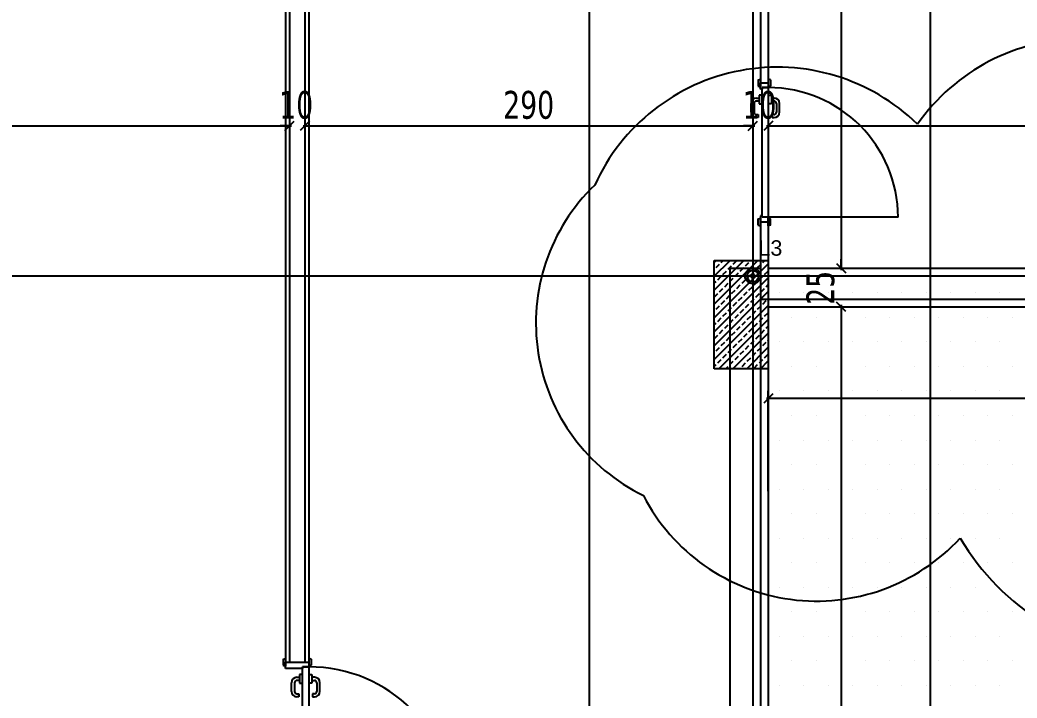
# Model space of a CAD drawing. Header units: millimetres. Extents: x 43168.9 to 43194.6, y -25545.1 to -25543.4.
# Drawn here: x 43175.174 to 43175.3031, y -25543.9646 to -25543.8767 of the extents above; entities that cross this region are included whole.
import ezdxf

# ---------------------------------------------------------------- set-up
doc = ezdxf.new("R2010")
doc.units = ezdxf.units.MM
doc.header["$LTSCALE"] = 200
doc.linetypes.add('DASHDOT', pattern=[1, 0.5, -0.25, 0, -0.25])
doc.linetypes.add('DASHDOT2', pattern=[0.5, 0.25, -0.125, 0, -0.125])
for name, color, linetype in [('aks_sgh', 5, 'DASHDOT2'), ('cam_sgh', 1, 'Continuous'), ('dograma_sgh', 43, 'Continuous'), ('duv_sgh', 4, 'Continuous'), ('gor-4_sgh', 17, 'Continuous'), ('kesitcizgisi_sgh', 22, 'Continuous'), ('kolon-b.a_sgh', 6, 'Continuous'), ('olcudis_sgh', 185, 'Continuous'), ('olcuic_sgh', 183, 'Continuous'), ('siva_sgh', 145, 'Continuous'), ('tarama-betonarme_sgh', 223, 'Continuous'), ('tarama-zemin_sgh', 197, 'Continuous')]:
    doc.layers.add(name, color=color, linetype=linetype)
doc.styles.add('1-200', font='arial.ttf', dxfattribs={"height": 60})
doc.styles.add('dim', font='VERDANA.TTF', dxfattribs={"width": 0.7})

msp = doc.modelspace()

# ---------------------------------------------------------------- hatches: boundary and pattern name
h = msp.add_hatch(color=256)
edge = h.paths.add_edge_path()
edge.add_arc((43175.26888, -25543.90991), 0.001, 0, 360)
edge = h.paths.add_edge_path(flags=16)
edge.add_arc((43175.26888, -25543.90991), 0.00075, 0, 360)

# ---------------------------------------------------------------- linework, layer by layer
at = {"color": 0, "linetype": 'ByBlock', "lineweight": -2}
for p, q in [((43175.20828, -25543.89106), (43175.20948, -25543.88986)), ((43175.20828, -25543.89106), (43175.20948, -25543.88986)), ((43175.21148, -25543.88986), (43175.21028, -25543.89106)), ((43175.21148, -25543.88986), (43175.21028, -25543.89106)), ((43175.26828, -25543.89106), (43175.26948, -25543.88986)), ((43175.26828, -25543.89106), (43175.26948, -25543.88986)), ((43175.27148, -25543.88986), (43175.27028, -25543.89106)), ((43175.27148, -25543.88986), (43175.27028, -25543.89106)), ((43175.27972, -25543.90831), (43175.28092, -25543.90951)), ((43175.27972, -25543.90831), (43175.28092, -25543.90951)), ((43175.26908, -25543.90971), (43175.26868, -25543.90971)), ((43175.26868, -25543.90971), (43175.26868, -25543.91011)), ((43175.26868, -25543.91011), (43175.26908, -25543.91011)), ((43175.26895, -25543.90984), (43175.26881, -25543.90998)), ((43175.26895, -25543.90998), (43175.26881, -25543.90984)), ((43175.26908, -25543.91011), (43175.26908, -25543.90971)), ((43175.28092, -25543.91451), (43175.27972, -25543.91331)), ((43175.28092, -25543.91451), (43175.27972, -25543.91331)), ((43175.27148, -25543.92516), (43175.27028, -25543.92636))]:
    msp.add_line(p, q, dxfattribs=at)
for p, q in [((43175.2902, -25543.89026), (43175.2902, -25543.89026)), ((43175.2484, -25543.89814), (43175.2484, -25543.89814)), ((43175.25471, -25543.93834), (43175.25471, -25543.93834)), ((43175.29572, -25543.94386), (43175.29572, -25543.94386))]:
    msp.add_line(p, q)
at = {"color": 0, "linetype": 'Continuous', "lineweight": -2}
for radius in [0.001, 0.00075]:
    msp.add_circle((43175.26888, -25543.90991), radius, dxfattribs=at)
for centre, radius, start, end in [((43175.31149, -25543.90517), 0.026, 35, 145), ((43175.27206, -25543.90883), 0.02596, 45.6792, 155.6792), ((43175.26563, -25543.91603), 0.02484, 133.9197, 243.9197), ((43175.27714, -25543.92674), 0.02526, 207.3373, 317.3373), ((43175.32352, -25543.92733), 0.03234, 210.7345, 320.7345)]:
    msp.add_arc(centre, radius, start, end)
at = {"layer": 'aks_sgh'}
for p, q in [((43175.26888, -25543.74092), (43175.26888, -25544.60992)), ((43175.80688, -25543.90991), (43175.00488, -25543.90991))]:
    msp.add_line(p, q, dxfattribs=at)
at = {"layer": 'cam_sgh'}
for p, q in [((43175.26988, -25543.87092), (43175.26988, -25543.88491)), ((43175.27088, -25543.87092), (43175.27088, -25543.88491)), ((43175.26988, -25543.90291), (43175.26988, -25543.91291)), ((43175.27088, -25543.90191), (43175.27088, -25543.91291)), ((43175.26988, -25543.91291), (43175.26988, -25543.96592)), ((43175.26988, -25543.91291), (43175.40588, -25543.91291)), ((43175.27088, -25543.91391), (43175.27088, -25544.04592)), ((43175.27088, -25543.91391), (43175.40588, -25543.91391))]:
    msp.add_line(p, q, dxfattribs=at)
at = {"layer": 'dograma_sgh'}
for p, q in [((43175.26958, -25543.88451), (43175.26988, -25543.88441)), ((43175.26958, -25543.88451), (43175.26958, -25543.88531)), ((43175.26988, -25543.88441), (43175.26988, -25543.88541)), ((43175.26988, -25543.88491), (43175.27088, -25543.88491)), ((43175.26988, -25543.88571), (43175.26988, -25543.88491)), ((43175.27118, -25543.88451), (43175.27088, -25543.88441)), ((43175.27088, -25543.88441), (43175.27088, -25543.88541)), ((43175.27088, -25543.88491), (43175.27088, -25543.88551)), ((43175.27118, -25543.88451), (43175.27118, -25543.88531)), ((43175.26958, -25543.88531), (43175.26988, -25543.88541)), ((43175.27008, -25543.88571), (43175.26988, -25543.88571)), ((43175.27008, -25543.88551), (43175.27088, -25543.88551)), ((43175.27008, -25543.90231), (43175.27008, -25543.88551)), ((43175.27058, -25543.88551), (43175.27008, -25543.88551)), ((43175.27008, -25543.88551), (43175.27008, -25543.88571)), ((43175.27088, -25543.88551), (43175.27058, -25543.88551)), ((43175.27118, -25543.88531), (43175.27088, -25543.88541)), ((43175.27088, -25543.88551), (43175.27088, -25543.90231)), ((43175.26864, -25543.8887), (43175.26864, -25543.88756)), ((43175.26904, -25543.88756), (43175.26904, -25543.8887)), ((43175.26934, -25543.88686), (43175.26968, -25543.88686)), ((43175.26968, -25543.88726), (43175.26934, -25543.88726)), ((43175.27008, -25543.88651), (43175.26968, -25543.88651)), ((43175.26968, -25543.88651), (43175.26968, -25543.88761)), ((43175.26968, -25543.88761), (43175.27008, -25543.88761)), ((43175.27088, -25543.88651), (43175.27128, -25543.88651)), ((43175.27128, -25543.88761), (43175.27088, -25543.88761)), ((43175.27128, -25543.88651), (43175.27128, -25543.88761)), ((43175.27162, -25543.88686), (43175.27128, -25543.88686)), ((43175.27128, -25543.88726), (43175.27162, -25543.88726)), ((43175.27192, -25543.88756), (43175.27192, -25543.8887)), ((43175.27232, -25543.8887), (43175.27232, -25543.88756)), ((43175.26934, -25543.889), (43175.26958, -25543.889)), ((43175.26958, -25543.8894), (43175.26934, -25543.8894)), ((43175.26958, -25543.889), (43175.26958, -25543.8894)), ((43175.27162, -25543.889), (43175.27138, -25543.889)), ((43175.27138, -25543.889), (43175.27138, -25543.8894)), ((43175.27138, -25543.8894), (43175.27162, -25543.8894)), ((43175.26958, -25543.90251), (43175.26988, -25543.90241)), ((43175.26958, -25543.90331), (43175.26958, -25543.90251)), ((43175.27008, -25543.90211), (43175.26988, -25543.90211)), ((43175.26988, -25543.90211), (43175.26988, -25543.90291)), ((43175.26988, -25543.90341), (43175.26988, -25543.90241)), ((43175.26988, -25543.90291), (43175.27088, -25543.90291)), ((43175.27008, -25543.90231), (43175.27008, -25543.90211)), ((43175.27088, -25543.90231), (43175.27008, -25543.90231)), ((43175.27058, -25543.90231), (43175.27008, -25543.90231)), ((43175.27088, -25543.90231), (43175.27058, -25543.90231)), ((43175.27088, -25543.90291), (43175.27088, -25543.90231)), ((43175.27118, -25543.90251), (43175.27088, -25543.90241)), ((43175.27088, -25543.90341), (43175.27088, -25543.90241)), ((43175.27118, -25543.90331), (43175.27118, -25543.90251)), ((43175.26958, -25543.90331), (43175.26988, -25543.90341)), ((43175.27118, -25543.90331), (43175.27088, -25543.90341)), ((43175.20808, -25543.95952), (43175.20838, -25543.95942)), ((43175.20808, -25543.95952), (43175.20808, -25543.96032)), ((43175.20838, -25543.95942), (43175.20838, -25543.96042)), ((43175.20838, -25543.95992), (43175.21138, -25543.95992)), ((43175.20838, -25543.96072), (43175.20838, -25543.95992)), ((43175.21168, -25543.95952), (43175.21138, -25543.95942)), ((43175.21138, -25543.95942), (43175.21138, -25543.96042)), ((43175.21138, -25543.95992), (43175.21138, -25543.96052)), ((43175.21168, -25543.95952), (43175.21168, -25543.96032)), ((43175.20808, -25543.96032), (43175.20838, -25543.96042)), ((43175.21058, -25543.96072), (43175.20838, -25543.96072)), ((43175.21058, -25543.96052), (43175.21138, -25543.96052)), ((43175.21058, -25543.97932), (43175.21058, -25543.96052)), ((43175.21108, -25543.96052), (43175.21058, -25543.96052)), ((43175.21058, -25543.96052), (43175.21058, -25543.96072)), ((43175.21138, -25543.96052), (43175.21108, -25543.96052)), ((43175.21168, -25543.96032), (43175.21138, -25543.96042)), ((43175.21138, -25543.96052), (43175.21138, -25543.97932)), ((43175.20914, -25543.96371), (43175.20914, -25543.96257)), ((43175.20954, -25543.96257), (43175.20954, -25543.96371)), ((43175.20984, -25543.96187), (43175.21018, -25543.96187)), ((43175.21018, -25543.96227), (43175.20984, -25543.96227)), ((43175.21058, -25543.96152), (43175.21018, -25543.96152)), ((43175.21018, -25543.96152), (43175.21018, -25543.96262)), ((43175.21138, -25543.96152), (43175.21178, -25543.96152)), ((43175.21178, -25543.96152), (43175.21178, -25543.96262)), ((43175.21212, -25543.96187), (43175.21178, -25543.96187)), ((43175.21178, -25543.96227), (43175.21212, -25543.96227)), ((43175.21242, -25543.96257), (43175.21242, -25543.96371)), ((43175.21282, -25543.96371), (43175.21282, -25543.96257)), ((43175.21018, -25543.96262), (43175.21058, -25543.96262)), ((43175.21178, -25543.96262), (43175.21138, -25543.96262)), ((43175.20984, -25543.96401), (43175.21008, -25543.96401)), ((43175.21008, -25543.96441), (43175.20984, -25543.96441)), ((43175.21008, -25543.96401), (43175.21008, -25543.96441)), ((43175.21212, -25543.96401), (43175.21188, -25543.96401)), ((43175.21188, -25543.96401), (43175.21188, -25543.96441)), ((43175.21188, -25543.96441), (43175.21212, -25543.96441))]:
    msp.add_line(p, q, dxfattribs=at)
at = {"layer": 'dograma_sgh', "color": 145}
msp.add_line((43175.28768, -25543.90231), (43175.27088, -25543.90231), dxfattribs=at)
for centre, radius in [((43175.27088, -25543.90231), 0.0168), ((43175.21138, -25543.97932), 0.0188)]:
    msp.add_arc(centre, radius, 0, 90, dxfattribs=at)
at = {"layer": 'dograma_sgh'}
for centre, radius, start, end in [((43175.26934, -25543.88756), 0.0007, 90, 180), ((43175.26934, -25543.88756), 0.0003, 90, 180), ((43175.27162, -25543.88756), 0.0007, 360, 90), ((43175.27162, -25543.88756), 0.0003, 360, 90), ((43175.26934, -25543.8887), 0.0007, 180, 270), ((43175.26934, -25543.8887), 0.0003, 180, 270), ((43175.27162, -25543.8887), 0.0003, 270, 360), ((43175.27162, -25543.8887), 0.0007, 270, 360), ((43175.20984, -25543.96257), 0.0007, 90, 180), ((43175.20984, -25543.96257), 0.0003, 90, 180), ((43175.21212, -25543.96257), 0.0007, 360, 90), ((43175.21212, -25543.96257), 0.0003, 360, 90), ((43175.20984, -25543.96371), 0.0007, 180, 270), ((43175.20984, -25543.96371), 0.0003, 180, 270), ((43175.21212, -25543.96371), 0.0003, 270, 360), ((43175.21212, -25543.96371), 0.0007, 270, 360)]:
    msp.add_arc(centre, radius, start, end, dxfattribs=at)
at = {"layer": 'duv_sgh'}
for p, q in [((43175.20888, -25543.87092), (43175.20888, -25543.95992)), ((43175.21088, -25543.87092), (43175.21088, -25543.95992)), ((43175.26988, -25543.88491), (43175.27088, -25543.88491)), ((43175.26988, -25543.90291), (43175.27088, -25543.90291)), ((43175.20838, -25543.95992), (43175.21138, -25543.95992))]:
    msp.add_line(p, q, dxfattribs=at)
at = {"layer": 'gor-4_sgh'}
for p, q in [((43175.26588, -25543.90891), (43175.26588, -25543.96592)), ((43175.26588, -25543.90891), (43175.26988, -25543.90891)), ((43175.27088, -25543.90891), (43175.40588, -25543.90891))]:
    msp.add_line(p, q, dxfattribs=at)
at = {"layer": 'kesitcizgisi_sgh', "linetype": 'DASHDOT'}
msp.add_line((43175.29188, -25544.61379), (43175.29188, -25543.80816), dxfattribs=at)
at = {"layer": 'kolon-b.a_sgh'}
for p, q in [((43175.26388, -25543.90791), (43175.27088, -25543.90791)), ((43175.26388, -25543.92191), (43175.26388, -25543.90791)), ((43175.27088, -25543.90791), (43175.27088, -25543.92191)), ((43175.27088, -25543.92191), (43175.26388, -25543.92191))]:
    msp.add_line(p, q, dxfattribs=at)
at = {"layer": 'olcudis_sgh'}
for p, q in [((43175.27088, -25543.93776), (43175.27088, -25543.92476)), ((43175.54113, -25543.92576), (43175.27063, -25543.92576))]:
    msp.add_line(p, q, dxfattribs=at)
at = {"layer": 'olcuic_sgh'}
for p, q in [((43175.28032, -25543.81267), (43175.28032, -25543.90916)), ((43175.24769, -25543.87067), (43175.24769, -25544.54617)), ((43175.26888, -25543.87846), (43175.26888, -25543.89146)), ((43175.26888, -25543.87846), (43175.26888, -25543.89146)), ((43175.27088, -25543.87846), (43175.27088, -25543.89146)), ((43175.27088, -25543.87846), (43175.27088, -25543.89146)), ((43175.20888, -25543.886), (43175.20888, -25543.89146)), ((43175.20888, -25543.886), (43175.20888, -25543.89146)), ((43175.21088, -25543.886), (43175.21088, -25543.89146)), ((43175.21088, -25543.886), (43175.21088, -25543.89146)), ((43175.07663, -25543.89046), (43175.20913, -25543.89046)), ((43175.20888, -25543.89046), (43175.20768, -25543.89046)), ((43175.21063, -25543.89046), (43175.26913, -25543.89046)), ((43175.21088, -25543.89046), (43175.21208, -25543.89046)), ((43175.26888, -25543.89046), (43175.26768, -25543.89046)), ((43175.27063, -25543.89046), (43175.40513, -25543.89046)), ((43175.27088, -25543.89046), (43175.27208, -25543.89046)), ((43175.28032, -25543.90891), (43175.28032, -25543.90771)), ((43175.27288, -25543.90891), (43175.28132, -25543.90891)), ((43175.27288, -25543.90891), (43175.28132, -25543.90891)), ((43175.27288, -25543.91391), (43175.28132, -25543.91391)), ((43175.27288, -25543.91391), (43175.28132, -25543.91391)), ((43175.28032, -25543.91366), (43175.28032, -25544.04617)), ((43175.28032, -25543.91391), (43175.28032, -25543.91511))]:
    msp.add_line(p, q, dxfattribs=at)
at = {"layer": 'siva_sgh'}
for p, q in [((43175.20838, -25543.87142), (43175.20838, -25543.95992)), ((43175.21138, -25543.87142), (43175.21138, -25543.95992))]:
    msp.add_line(p, q, dxfattribs=at)
at = {"layer": 'tarama-betonarme_sgh'}
for p, q in [((43175.26388, -25543.90815), (43175.26412, -25543.90791)), ((43175.26388, -25543.90995), (43175.26592, -25543.90791)), ((43175.26388, -25543.91174), (43175.26771, -25543.90791)), ((43175.26388, -25543.91354), (43175.26951, -25543.90791)), ((43175.26388, -25543.91534), (43175.27088, -25543.90834)), ((43175.26478, -25543.90815), (43175.26502, -25543.90791)), ((43175.26635, -25543.90837), (43175.2668, -25543.90792)), ((43175.26792, -25543.9086), (43175.26837, -25543.90815)), ((43175.2686, -25543.90792), (43175.26861, -25543.90791)), ((43175.27017, -25543.90815), (43175.27041, -25543.90791)), ((43175.26388, -25543.90905), (43175.26388, -25543.90904)), ((43175.26411, -25543.90882), (43175.26456, -25543.90837)), ((43175.26501, -25543.90972), (43175.26546, -25543.90927)), ((43175.26568, -25543.90904), (43175.26613, -25543.9086)), ((43175.26658, -25543.90994), (43175.26703, -25543.90949)), ((43175.26725, -25543.90927), (43175.2677, -25543.90882)), ((43175.26882, -25543.90949), (43175.26927, -25543.90904)), ((43175.2695, -25543.90882), (43175.26995, -25543.90837)), ((43175.27039, -25543.90972), (43175.27084, -25543.90927)), ((43175.26388, -25543.91713), (43175.27088, -25543.91013)), ((43175.26388, -25543.91085), (43175.26411, -25543.91062)), ((43175.26433, -25543.91039), (43175.26478, -25543.90994)), ((43175.26523, -25543.91129), (43175.26568, -25543.91084)), ((43175.2659, -25543.91062), (43175.26635, -25543.91017)), ((43175.26748, -25543.91084), (43175.26792, -25543.91039)), ((43175.26815, -25543.91017), (43175.2686, -25543.90972)), ((43175.26905, -25543.91107), (43175.2695, -25543.91062)), ((43175.26972, -25543.91039), (43175.27017, -25543.90994)), ((43175.26388, -25543.91893), (43175.27088, -25543.91193)), ((43175.26388, -25543.91264), (43175.26433, -25543.91219)), ((43175.26456, -25543.91196), (43175.26501, -25543.91151)), ((43175.26613, -25543.91219), (43175.26658, -25543.91174)), ((43175.2668, -25543.91151), (43175.26725, -25543.91107)), ((43175.2677, -25543.91241), (43175.26815, -25543.91196)), ((43175.26837, -25543.91174), (43175.26882, -25543.91129)), ((43175.26927, -25543.91264), (43175.26972, -25543.91219)), ((43175.26995, -25543.91196), (43175.27039, -25543.91151)), ((43175.27062, -25543.91129), (43175.27088, -25543.91103)), ((43175.26478, -25543.91354), (43175.26523, -25543.91309)), ((43175.26546, -25543.91286), (43175.2659, -25543.91241)), ((43175.26635, -25543.91376), (43175.2668, -25543.91331)), ((43175.26703, -25543.91309), (43175.26748, -25543.91264)), ((43175.2686, -25543.91331), (43175.26905, -25543.91286)), ((43175.27017, -25543.91354), (43175.27062, -25543.91309)), ((43175.27084, -25543.91286), (43175.27088, -25543.91283)), ((43175.26388, -25543.92072), (43175.27088, -25543.91372)), ((43175.26388, -25543.91444), (43175.26388, -25543.91443)), ((43175.26411, -25543.91421), (43175.26456, -25543.91376)), ((43175.26501, -25543.91511), (43175.26546, -25543.91466)), ((43175.26568, -25543.91443), (43175.26613, -25543.91398)), ((43175.26725, -25543.91466), (43175.2677, -25543.91421)), ((43175.26792, -25543.91398), (43175.26837, -25543.91354)), ((43175.26882, -25543.91488), (43175.26927, -25543.91443)), ((43175.2695, -25543.91421), (43175.26995, -25543.91376)), ((43175.27039, -25543.91511), (43175.27084, -25543.91466)), ((43175.26388, -25543.91623), (43175.26411, -25543.916)), ((43175.26433, -25543.91578), (43175.26478, -25543.91533)), ((43175.26449, -25543.92191), (43175.27088, -25543.91552)), ((43175.2659, -25543.916), (43175.26635, -25543.91556)), ((43175.26658, -25543.91533), (43175.26703, -25543.91488)), ((43175.26748, -25543.91623), (43175.26792, -25543.91578)), ((43175.26815, -25543.91556), (43175.2686, -25543.91511)), ((43175.26905, -25543.91645), (43175.2695, -25543.916)), ((43175.26972, -25543.91578), (43175.27017, -25543.91533)), ((43175.26456, -25543.91735), (43175.26501, -25543.9169)), ((43175.26523, -25543.91668), (43175.26568, -25543.91623)), ((43175.26613, -25543.91758), (43175.26658, -25543.91713)), ((43175.26628, -25543.92191), (43175.27088, -25543.91732)), ((43175.2668, -25543.9169), (43175.26725, -25543.91645)), ((43175.2677, -25543.9178), (43175.26815, -25543.91735)), ((43175.26837, -25543.91713), (43175.26882, -25543.91668)), ((43175.26995, -25543.91735), (43175.27039, -25543.9169)), ((43175.27062, -25543.91668), (43175.27088, -25543.91642)), ((43175.26388, -25543.91803), (43175.26433, -25543.91758)), ((43175.26478, -25543.91892), (43175.26523, -25543.91847)), ((43175.26546, -25543.91825), (43175.2659, -25543.9178)), ((43175.26703, -25543.91847), (43175.26748, -25543.91803)), ((43175.2686, -25543.9187), (43175.26905, -25543.91825)), ((43175.26927, -25543.91803), (43175.26972, -25543.91758)), ((43175.27017, -25543.91892), (43175.27062, -25543.91847)), ((43175.27084, -25543.91825), (43175.27088, -25543.91821)), ((43175.26388, -25543.91983), (43175.26388, -25543.91982)), ((43175.26411, -25543.9196), (43175.26456, -25543.91915)), ((43175.26568, -25543.91982), (43175.26613, -25543.91937)), ((43175.26635, -25543.91915), (43175.2668, -25543.9187)), ((43175.26725, -25543.92005), (43175.2677, -25543.9196)), ((43175.26792, -25543.91937), (43175.26837, -25543.91892)), ((43175.26808, -25543.92191), (43175.27088, -25543.91911)), ((43175.26882, -25543.92027), (43175.26927, -25543.91982)), ((43175.2695, -25543.9196), (43175.26995, -25543.91915)), ((43175.26433, -25543.92117), (43175.26478, -25543.92072)), ((43175.26501, -25543.92049), (43175.26546, -25543.92005)), ((43175.2659, -25543.92139), (43175.26635, -25543.92094)), ((43175.26658, -25543.92072), (43175.26703, -25543.92027)), ((43175.26748, -25543.92162), (43175.26792, -25543.92117)), ((43175.26815, -25543.92094), (43175.2686, -25543.92049)), ((43175.26972, -25543.92117), (43175.27017, -25543.92072)), ((43175.26988, -25543.92191), (43175.27088, -25543.92091)), ((43175.27039, -25543.92049), (43175.27084, -25543.92005)), ((43175.26388, -25543.92162), (43175.26411, -25543.92139)), ((43175.26539, -25543.92191), (43175.26568, -25543.92162)), ((43175.26718, -25543.92191), (43175.26725, -25543.92184)), ((43175.26905, -25543.92184), (43175.2695, -25543.92139)), ((43175.27078, -25543.92191), (43175.27088, -25543.92181))]:
    msp.add_line(p, q, dxfattribs=at)
at = {"layer": 'tarama-zemin_sgh'}
for p, q in [((43175.2723, -25543.9121), (43175.2723, -25543.9121)), ((43175.27547, -25543.9121), (43175.27547, -25543.9121)), ((43175.27865, -25543.9121), (43175.27865, -25543.9121)), ((43175.28182, -25543.9121), (43175.28182, -25543.9121)), ((43175.285, -25543.9121), (43175.285, -25543.9121)), ((43175.28817, -25543.9121), (43175.28817, -25543.9121)), ((43175.29135, -25543.9121), (43175.29135, -25543.9121)), ((43175.29452, -25543.9121), (43175.29452, -25543.9121)), ((43175.2977, -25543.9121), (43175.2977, -25543.9121)), ((43175.30087, -25543.9121), (43175.30087, -25543.9121)), ((43175.27389, -25543.91528), (43175.27389, -25543.91528)), ((43175.27706, -25543.91528), (43175.27706, -25543.91528)), ((43175.28024, -25543.91528), (43175.28024, -25543.91528)), ((43175.28341, -25543.91528), (43175.28341, -25543.91528)), ((43175.28659, -25543.91528), (43175.28659, -25543.91528)), ((43175.28976, -25543.91528), (43175.28976, -25543.91528)), ((43175.29294, -25543.91528), (43175.29294, -25543.91528)), ((43175.29611, -25543.91528), (43175.29611, -25543.91528)), ((43175.29929, -25543.91528), (43175.29929, -25543.91528)), ((43175.30246, -25543.91528), (43175.30246, -25543.91528)), ((43175.2723, -25543.91845), (43175.2723, -25543.91845)), ((43175.27547, -25543.91845), (43175.27547, -25543.91845)), ((43175.27865, -25543.91845), (43175.27865, -25543.91845)), ((43175.28182, -25543.91845), (43175.28182, -25543.91845)), ((43175.285, -25543.91845), (43175.285, -25543.91845)), ((43175.28817, -25543.91845), (43175.28817, -25543.91845)), ((43175.29135, -25543.91845), (43175.29135, -25543.91845)), ((43175.29452, -25543.91845), (43175.29452, -25543.91845)), ((43175.2977, -25543.91845), (43175.2977, -25543.91845)), ((43175.30087, -25543.91845), (43175.30087, -25543.91845)), ((43175.27389, -25543.92163), (43175.27389, -25543.92163)), ((43175.27706, -25543.92163), (43175.27706, -25543.92163)), ((43175.28024, -25543.92163), (43175.28024, -25543.92163)), ((43175.28341, -25543.92163), (43175.28341, -25543.92163)), ((43175.28659, -25543.92163), (43175.28659, -25543.92163)), ((43175.28976, -25543.92163), (43175.28976, -25543.92163)), ((43175.29294, -25543.92163), (43175.29294, -25543.92163)), ((43175.29611, -25543.92163), (43175.29611, -25543.92163)), ((43175.29929, -25543.92163), (43175.29929, -25543.92163)), ((43175.30246, -25543.92163), (43175.30246, -25543.92163)), ((43175.2723, -25543.9248), (43175.2723, -25543.9248)), ((43175.27547, -25543.9248), (43175.27547, -25543.9248)), ((43175.27865, -25543.9248), (43175.27865, -25543.9248)), ((43175.28182, -25543.9248), (43175.28182, -25543.9248)), ((43175.285, -25543.9248), (43175.285, -25543.9248)), ((43175.28817, -25543.9248), (43175.28817, -25543.9248)), ((43175.29135, -25543.9248), (43175.29135, -25543.9248)), ((43175.29452, -25543.9248), (43175.29452, -25543.9248)), ((43175.2977, -25543.9248), (43175.2977, -25543.9248)), ((43175.30087, -25543.9248), (43175.30087, -25543.9248)), ((43175.27389, -25543.92798), (43175.27389, -25543.92798)), ((43175.27706, -25543.92798), (43175.27706, -25543.92798)), ((43175.28024, -25543.92798), (43175.28024, -25543.92798)), ((43175.28341, -25543.92798), (43175.28341, -25543.92798)), ((43175.28659, -25543.92798), (43175.28659, -25543.92798)), ((43175.28976, -25543.92798), (43175.28976, -25543.92798)), ((43175.29294, -25543.92798), (43175.29294, -25543.92798)), ((43175.29611, -25543.92798), (43175.29611, -25543.92798)), ((43175.29929, -25543.92798), (43175.29929, -25543.92798)), ((43175.30246, -25543.92798), (43175.30246, -25543.92798)), ((43175.2723, -25543.93115), (43175.2723, -25543.93115)), ((43175.27547, -25543.93115), (43175.27547, -25543.93115)), ((43175.27865, -25543.93115), (43175.27865, -25543.93115)), ((43175.28182, -25543.93115), (43175.28182, -25543.93115)), ((43175.285, -25543.93115), (43175.285, -25543.93115)), ((43175.28817, -25543.93115), (43175.28817, -25543.93115)), ((43175.29135, -25543.93115), (43175.29135, -25543.93115)), ((43175.29452, -25543.93115), (43175.29452, -25543.93115)), ((43175.2977, -25543.93115), (43175.2977, -25543.93115)), ((43175.30087, -25543.93115), (43175.30087, -25543.93115)), ((43175.27389, -25543.93433), (43175.27389, -25543.93433)), ((43175.27706, -25543.93433), (43175.27706, -25543.93433)), ((43175.28024, -25543.93433), (43175.28024, -25543.93433)), ((43175.28341, -25543.93433), (43175.28341, -25543.93433)), ((43175.28659, -25543.93433), (43175.28659, -25543.93433)), ((43175.28976, -25543.93433), (43175.28976, -25543.93433)), ((43175.29294, -25543.93433), (43175.29294, -25543.93433)), ((43175.29611, -25543.93433), (43175.29611, -25543.93433)), ((43175.29929, -25543.93433), (43175.29929, -25543.93433)), ((43175.30246, -25543.93433), (43175.30246, -25543.93433)), ((43175.2723, -25543.9375), (43175.2723, -25543.9375)), ((43175.27547, -25543.9375), (43175.27547, -25543.9375)), ((43175.27865, -25543.9375), (43175.27865, -25543.9375)), ((43175.28182, -25543.9375), (43175.28182, -25543.9375)), ((43175.285, -25543.9375), (43175.285, -25543.9375)), ((43175.28817, -25543.9375), (43175.28817, -25543.9375)), ((43175.29135, -25543.9375), (43175.29135, -25543.9375)), ((43175.29452, -25543.9375), (43175.29452, -25543.9375)), ((43175.2977, -25543.9375), (43175.2977, -25543.9375)), ((43175.30087, -25543.9375), (43175.30087, -25543.9375)), ((43175.27389, -25543.94068), (43175.27389, -25543.94068)), ((43175.27706, -25543.94068), (43175.27706, -25543.94068)), ((43175.28024, -25543.94068), (43175.28024, -25543.94068)), ((43175.28341, -25543.94068), (43175.28341, -25543.94068)), ((43175.28659, -25543.94068), (43175.28659, -25543.94068)), ((43175.28976, -25543.94068), (43175.28976, -25543.94068)), ((43175.29294, -25543.94068), (43175.29294, -25543.94068)), ((43175.29611, -25543.94068), (43175.29611, -25543.94068)), ((43175.29929, -25543.94068), (43175.29929, -25543.94068)), ((43175.30246, -25543.94068), (43175.30246, -25543.94068)), ((43175.2723, -25543.94385), (43175.2723, -25543.94385)), ((43175.27547, -25543.94385), (43175.27547, -25543.94385)), ((43175.27865, -25543.94385), (43175.27865, -25543.94385)), ((43175.28182, -25543.94385), (43175.28182, -25543.94385)), ((43175.285, -25543.94385), (43175.285, -25543.94385)), ((43175.28817, -25543.94385), (43175.28817, -25543.94385)), ((43175.29135, -25543.94385), (43175.29135, -25543.94385)), ((43175.29452, -25543.94385), (43175.29452, -25543.94385)), ((43175.2977, -25543.94385), (43175.2977, -25543.94385)), ((43175.30087, -25543.94385), (43175.30087, -25543.94385)), ((43175.27389, -25543.94703), (43175.27389, -25543.94703)), ((43175.27706, -25543.94703), (43175.27706, -25543.94703)), ((43175.28024, -25543.94703), (43175.28024, -25543.94703)), ((43175.28341, -25543.94703), (43175.28341, -25543.94703)), ((43175.28659, -25543.94703), (43175.28659, -25543.94703)), ((43175.28976, -25543.94703), (43175.28976, -25543.94703)), ((43175.29294, -25543.94703), (43175.29294, -25543.94703)), ((43175.29611, -25543.94703), (43175.29611, -25543.94703)), ((43175.29929, -25543.94703), (43175.29929, -25543.94703)), ((43175.30246, -25543.94703), (43175.30246, -25543.94703)), ((43175.2723, -25543.9502), (43175.2723, -25543.9502)), ((43175.27547, -25543.9502), (43175.27547, -25543.9502)), ((43175.27865, -25543.9502), (43175.27865, -25543.9502)), ((43175.28182, -25543.9502), (43175.28182, -25543.9502)), ((43175.285, -25543.9502), (43175.285, -25543.9502)), ((43175.28817, -25543.9502), (43175.28817, -25543.9502)), ((43175.29135, -25543.9502), (43175.29135, -25543.9502)), ((43175.29452, -25543.9502), (43175.29452, -25543.9502)), ((43175.2977, -25543.9502), (43175.2977, -25543.9502)), ((43175.30087, -25543.9502), (43175.30087, -25543.9502)), ((43175.27389, -25543.95338), (43175.27389, -25543.95338)), ((43175.27706, -25543.95338), (43175.27706, -25543.95338)), ((43175.28024, -25543.95338), (43175.28024, -25543.95338)), ((43175.28341, -25543.95338), (43175.28341, -25543.95338)), ((43175.28659, -25543.95338), (43175.28659, -25543.95338)), ((43175.28976, -25543.95338), (43175.28976, -25543.95338)), ((43175.29294, -25543.95338), (43175.29294, -25543.95338)), ((43175.29611, -25543.95338), (43175.29611, -25543.95338)), ((43175.29929, -25543.95338), (43175.29929, -25543.95338)), ((43175.30246, -25543.95338), (43175.30246, -25543.95338)), ((43175.2723, -25543.95655), (43175.2723, -25543.95655)), ((43175.27547, -25543.95655), (43175.27547, -25543.95655)), ((43175.27865, -25543.95655), (43175.27865, -25543.95655)), ((43175.28182, -25543.95655), (43175.28182, -25543.95655)), ((43175.285, -25543.95655), (43175.285, -25543.95655)), ((43175.28817, -25543.95655), (43175.28817, -25543.95655)), ((43175.29135, -25543.95655), (43175.29135, -25543.95655)), ((43175.29452, -25543.95655), (43175.29452, -25543.95655)), ((43175.2977, -25543.95655), (43175.2977, -25543.95655)), ((43175.30087, -25543.95655), (43175.30087, -25543.95655)), ((43175.27389, -25543.95973), (43175.27389, -25543.95973)), ((43175.27706, -25543.95973), (43175.27706, -25543.95973)), ((43175.28024, -25543.95973), (43175.28024, -25543.95973)), ((43175.28341, -25543.95973), (43175.28341, -25543.95973)), ((43175.28659, -25543.95973), (43175.28659, -25543.95973)), ((43175.28976, -25543.95973), (43175.28976, -25543.95973)), ((43175.29294, -25543.95973), (43175.29294, -25543.95973)), ((43175.29611, -25543.95973), (43175.29611, -25543.95973)), ((43175.29929, -25543.95973), (43175.29929, -25543.95973)), ((43175.30246, -25543.95973), (43175.30246, -25543.95973)), ((43175.2723, -25543.9629), (43175.2723, -25543.9629)), ((43175.27547, -25543.9629), (43175.27547, -25543.9629)), ((43175.27865, -25543.9629), (43175.27865, -25543.9629)), ((43175.28182, -25543.9629), (43175.28182, -25543.9629)), ((43175.285, -25543.9629), (43175.285, -25543.9629)), ((43175.28817, -25543.9629), (43175.28817, -25543.9629)), ((43175.29135, -25543.9629), (43175.29135, -25543.9629)), ((43175.29452, -25543.9629), (43175.29452, -25543.9629)), ((43175.2977, -25543.9629), (43175.2977, -25543.9629)), ((43175.30087, -25543.9629), (43175.30087, -25543.9629))]:
    msp.add_line(p, q, dxfattribs=at)

# ---------------------------------------------------------------- texts
at = {"layer": 'aks_sgh', "style": '1-200'}
msp.add_text('L3', height=0.002, rotation=0, dxfattribs=at).set_placement((43175.26959, -25543.90728))
at = {"layer": 'olcuic_sgh', "color": 2, "style": 'dim', "width": 0.7}
for s, p in [('10', (43175.20755, -25543.88954)), ('290', (43175.23655, -25543.88954)), ('10', (43175.26755, -25543.88954))]:
    msp.add_text(s, height=0.0036, dxfattribs=at).set_placement(p)
msp.add_text('25', height=0.0036, rotation=90, dxfattribs=at).set_placement((43175.27941, -25543.91363))

doc.saveas('drawing.dxf')
